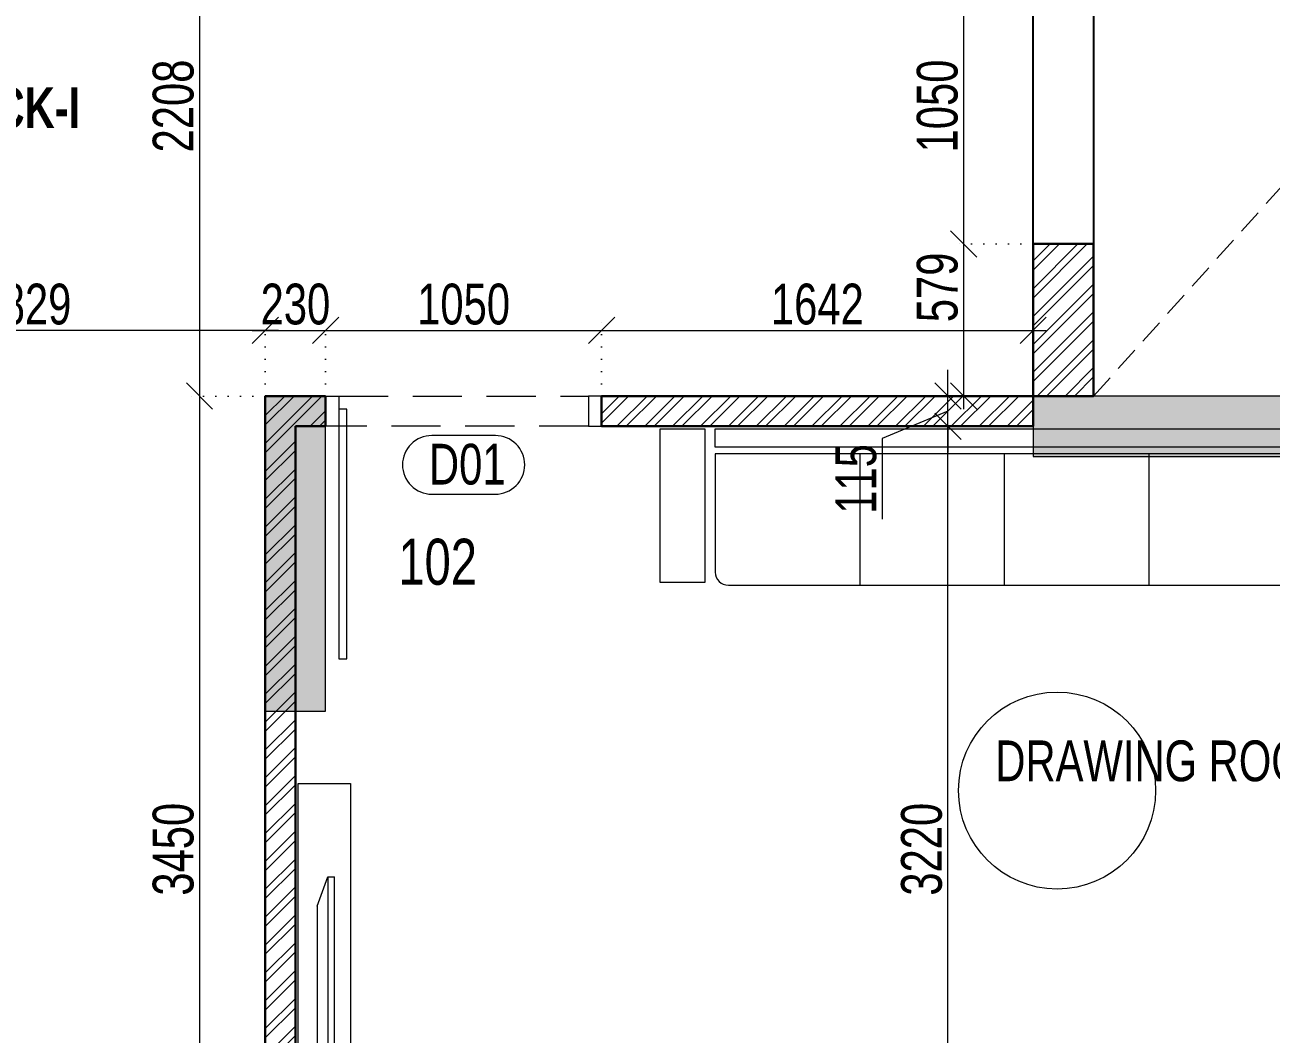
# Model space of a CAD drawing. Header units: inches. Extents: x 785882 to 928568, y 496782 to 576896.
# Drawn here: x 836673 to 841415, y 549385 to 553226 of the extents above; entities that cross this region are included whole.
import ezdxf
from ezdxf.enums import TextEntityAlignment as Align

# ---------------------------------------------------------------- set-up
doc = ezdxf.new("R2010")
doc.units = ezdxf.units.IN
doc.header["$LTSCALE"] = 750
doc.header["$MEASUREMENT"] = 0
for name, pattern in [('DOT', [0.25, 0, -0.25]), ('HIDDEN', [0.375, 0.25, -0.125]), ('HIDDEN2', [0.1875, 0.125, -0.0625])]:
    doc.linetypes.add(name, pattern=pattern)
for name, color, linetype in [('a-Text-Room-HM', 7, 'Continuous'), ('ELE-02-MSA', 4, 'Continuous'), ('R.C.C HATCH-MSA', 250, 'Continuous')]:
    doc.layers.add(name, color=color, linetype=linetype)
for name, color, linetype, lineweight in [('COLUMN', 5, 'Continuous', 13), ('DIMENSION WORKING-MSA', 222, 'Continuous', 13), ('DOOR NO-MSA', 4, 'Continuous', 9), ('DOOR-MSA', 50, 'Continuous', 13), ('DOTTED LINE-MSA', 3, 'HIDDEN2', 13), ('ELE-01-MSA', 7, 'Continuous', 30), ('FURNITURE-MSA', 251, 'Continuous', 5), ('TEXT ROOM NAME-MSA', 210, 'Continuous', 13), ('WALL HATCH-MSA', 251, 'Continuous', 9), ('WALL-MSA', 32, 'Continuous', 30), ('WINDOW-MSA', 50, 'Continuous', 13)]:
    doc.layers.add(name, color=color, linetype=linetype, lineweight=lineweight)
doc.styles.add('AR', font='swisscl.ttf')
doc.styles.add('Arial-Reg', font='swisscl.ttf', dxfattribs={"height": 155})
doc.styles.add('Arial-Reg+0.8Sc', font='swisscl.ttf')
doc.styles.add('MtXpl_Swis721_LtCn_B', font='swisscl.ttf')
doc.styles.add('MtXpl_Swis721_LtCn_B_1', font='')
doc.styles.get('MtXpl_Swis721_LtCn_B_1').set_extended_font_data('Swis721 LtCn BT', bold=True)
doc.dimstyles.new('WORKING DIM', dxfattribs={"dimtxt": 155, "dimasz": 100, "dimexe": 50, "dimexo": 0, "dimgap": 20, "dimtad": 1, "dimdec": 0, "dimzin": 0, "dimdsep": 46, "dimtxsty": 'AR', "dimblk": 'OBLIQUE', "dimcen": 0.09, "dimdle": 50, "dimclrd": 256, "dimclre": 250, "dimclrt": 256, "dimadec": 0, "dimazin": 0, "dimtfac": 1, "dimtdec": 0, "dimtofl": 0, "dimtmove": 1, "dimatfit": 0, "dimfxl": 1, "dimtolj": 1, "dimtzin": 0, "dimlwd": -1, "dimlwe": -1, "dimarcsym": 0})

# ---------------------------------------------------------------- blocks, each defined once
blk = doc.blocks.new('BLOCK-G & H TYPICAL COLOUMN')
at = {"layer": 'R.C.C HATCH-MSA'}
h = blk.add_hatch(color=256, dxfattribs=at)
h.dxf.hatch_style = 1
h.paths.add_polyline_path([(172697.62, -104207.75), (172688.57, -104207.75), (172688.57, -104255), (172697.62, -104255)])
h.paths.add_polyline_path([(172327.12, -104207.75), (172336.18, -104207.75), (172336.18, -104255), (172327.12, -104255)])
h.paths.add_polyline_path([(172819.88, -104207.75), (172819.88, -104216.81), (172867.12, -104216.81), (172867.12, -104207.75)])
h.paths.add_polyline_path([(172204.87, -104207.75), (172204.87, -104216.81), (172157.62, -104216.81), (172157.62, -104207.75)])
h.paths.add_polyline_path([(172561.18, -104240.06), (172552.12, -104240.06), (172552.12, -104287.31), (172561.18, -104287.31)])
h.paths.add_polyline_path([(172463.57, -104240.06), (172472.62, -104240.06), (172472.62, -104287.31), (172463.57, -104287.31)])
h.paths.add_polyline_path([(172177.87, -104422.2), (172177.87, -104431.25), (172130.62, -104431.25), (172130.62, -104422.2)])
h.paths.add_polyline_path([(172894.12, -104422.2), (172894.12, -104431.25), (172846.88, -104431.25), (172846.88, -104422.2)])
h.paths.add_polyline_path([(172336.12, -104486.75), (172336.12, -104495.81), (172288.87, -104495.81), (172288.87, -104486.75)])
h.paths.add_polyline_path([(172202.62, -104543.75), (172202.62, -104552.81), (172155.37, -104552.81), (172155.37, -104543.75)])
h.paths.add_polyline_path([(172822.13, -104543.75), (172822.13, -104552.81), (172869.37, -104552.81), (172869.37, -104543.75)])
h.paths.add_polyline_path([(172516.9, -104495.81), (172507.85, -104495.81), (172507.85, -104448.56), (172516.9, -104448.56)])
h.paths.add_polyline_path([(172697.62, -104104.25), (172688.57, -104104.25), (172688.57, -104057.01), (172697.62, -104057.01)])
h.paths.add_polyline_path([(172327.12, -104104.25), (172336.18, -104104.25), (172336.18, -104057.01), (172327.12, -104057.01)])
h.paths.add_polyline_path([(172819.88, -104104.25), (172819.88, -104095.2), (172867.12, -104095.2), (172867.12, -104104.25)])
h.paths.add_polyline_path([(172204.87, -104104.25), (172204.87, -104095.2), (172157.62, -104095.2), (172157.62, -104104.25)])
h.paths.add_polyline_path([(172561.18, -104071.94), (172552.12, -104071.94), (172552.12, -104024.7), (172561.18, -104024.7)])
h.paths.add_polyline_path([(172463.57, -104071.94), (172472.62, -104071.94), (172472.62, -104024.7), (172463.57, -104024.7)])
h.paths.add_polyline_path([(172177.87, -103889.81), (172177.87, -103880.75), (172130.62, -103880.75), (172130.62, -103889.81)])
h.paths.add_polyline_path([(172894.12, -103889.81), (172894.12, -103880.75), (172846.88, -103880.75), (172846.88, -103889.81)])
h.paths.add_polyline_path([(172336.12, -103825.25), (172336.12, -103816.2), (172288.87, -103816.2), (172288.87, -103825.25)])
h.paths.add_polyline_path([(172202.62, -103768.25), (172202.62, -103759.2), (172155.37, -103759.2), (172155.37, -103768.25)])
h.paths.add_polyline_path([(172822.13, -103768.25), (172822.13, -103759.2), (172869.37, -103759.2), (172869.37, -103768.25)])
h.paths.add_polyline_path([(172516.9, -103816.2), (172507.85, -103816.2), (172507.85, -103863.44), (172516.9, -103863.44)])
h.paths.add_polyline_path([(172548.37, -103699.31), (172548.37, -103690.25), (172595.62, -103690.25), (172595.62, -103699.31)])
h.paths.add_polyline_path([(172476.37, -103699.31), (172476.37, -103690.25), (172429.13, -103690.25), (172429.13, -103699.31)])
h.paths.add_polyline_path([(172726.82, -103612.31), (172726.82, -103603.25), (172774.06, -103603.25), (172774.06, -103612.31)])
h.paths.add_polyline_path([(172297.93, -103612.31), (172297.93, -103603.25), (172250.69, -103603.25), (172250.69, -103612.31)])
h.paths.add_polyline_path([(172920.37, -103523.81), (172920.37, -103514.75), (172857.56, -103514.75), (172857.56, -103523.81)])
h.paths.add_polyline_path([(172104.37, -103523.81), (172104.37, -103514.75), (172167.19, -103514.75), (172167.19, -103523.81)])
h.paths.add_polyline_path([(172476.37, -103492.94), (172467.32, -103492.94), (172467.32, -103445.7), (172476.37, -103445.7)])
h.paths.add_polyline_path([(172548.37, -103492.94), (172557.43, -103492.94), (172557.43, -103445.7), (172548.37, -103445.7)])
h.paths.add_polyline_path([(172663.43, -103454.75), (172759.5, -103454.75), (172759.5, -103349.7), (172663.43, -103349.7), (172663.43, -103358.75), (172750.44, -103358.75), (172750.44, -103445.7), (172663.43, -103445.7)])
h.paths.add_polyline_path([(172361.32, -103454.75), (172265.25, -103454.75), (172265.25, -103349.7), (172361.32, -103349.7), (172361.32, -103358.75), (172274.31, -103358.75), (172274.31, -103445.7), (172361.32, -103445.7)])
h.paths.add_polyline_path([(172428.37, -103358.75), (172419.32, -103358.75), (172419.32, -103311.51), (172428.37, -103311.51)])
h.paths.add_polyline_path([(172428.37, -103132.74), (172419.32, -103132.74), (172419.32, -103179.99), (172428.37, -103179.99)])
h.paths.add_polyline_path([(172151.62, -103286.75), (172151.62, -103277.7), (172104.37, -103277.7), (172104.37, -103286.75)])
h.paths.add_polyline_path([(172245.43, -103162.74), (172245.43, -103153.68), (172198.19, -103153.68), (172198.19, -103162.74)])
h.paths.add_polyline_path([(172428.37, -103021.25), (172419.32, -103021.25), (172419.32, -103068.5), (172428.37, -103068.5)])
h.paths.add_polyline_path([(172245.43, -102997.25), (172236.37, -102997.25), (172236.37, -103044.5), (172245.43, -103044.5)])
h.paths.add_polyline_path([(172104.37, -102997.25), (172104.37, -103006.31), (172151.62, -103006.31), (172151.62, -102997.25)])
h.paths.add_polyline_path([(172596.37, -103358.75), (172605.43, -103358.75), (172605.43, -103311.51), (172596.37, -103311.51)])
h.paths.add_polyline_path([(172596.37, -103132.74), (172605.43, -103132.74), (172605.43, -103179.99), (172596.37, -103179.99)])
h.paths.add_polyline_path([(172873.13, -103286.75), (172873.13, -103277.7), (172920.37, -103277.7), (172920.37, -103286.75)])
h.paths.add_polyline_path([(172779.32, -103162.74), (172779.32, -103153.68), (172826.56, -103153.68), (172826.56, -103162.74)])
h.paths.add_polyline_path([(172596.37, -103021.25), (172605.43, -103021.25), (172605.43, -103068.5), (172596.37, -103068.5)])
h.paths.add_polyline_path([(172779.32, -102997.25), (172788.37, -102997.25), (172788.37, -103044.5), (172779.32, -103044.5)])
h.paths.add_polyline_path([(172920.37, -102997.25), (172920.37, -103006.31), (172873.13, -103006.31), (172873.13, -102997.25)])
h.paths.add_polyline_path([(172548.37, -104612.7), (172548.37, -104621.75), (172595.62, -104621.75), (172595.62, -104612.7)])
h.paths.add_polyline_path([(172476.37, -104612.7), (172476.37, -104621.75), (172429.13, -104621.75), (172429.13, -104612.7)])
h.paths.add_polyline_path([(172297.93, -104699.7), (172297.93, -104708.75), (172250.69, -104708.75), (172250.69, -104699.7)])
h.paths.add_polyline_path([(172104.37, -104788.2), (172104.37, -104797.25), (172167.19, -104797.25), (172167.19, -104788.2)])
h.paths.add_polyline_path([(172726.82, -104699.7), (172726.82, -104708.75), (172774.06, -104708.75), (172774.06, -104699.7)])
h.paths.add_polyline_path([(172920.37, -104788.2), (172920.37, -104797.25), (172857.56, -104797.25), (172857.56, -104788.2)])
h.paths.add_polyline_path([(172476.37, -104819.06), (172467.32, -104819.06), (172467.32, -104866.31), (172476.37, -104866.31)])
h.paths.add_polyline_path([(172548.37, -104819.06), (172557.43, -104819.06), (172557.43, -104866.31), (172548.37, -104866.31)])
h.paths.add_polyline_path([(172663.43, -104857.25), (172759.5, -104857.25), (172759.5, -104962.31), (172663.43, -104962.31), (172663.43, -104953.25), (172750.44, -104953.25), (172750.44, -104866.31), (172663.43, -104866.31)])
h.paths.add_polyline_path([(172361.32, -104857.25), (172265.25, -104857.25), (172265.25, -104962.31), (172361.32, -104962.31), (172361.32, -104953.25), (172274.31, -104953.25), (172274.31, -104866.31), (172361.32, -104866.31)])
h.paths.add_polyline_path([(172428.37, -104953.25), (172419.32, -104953.25), (172419.32, -105000.5), (172428.37, -105000.5)])
h.paths.add_polyline_path([(172428.37, -105178.31), (172419.32, -105178.31), (172419.32, -105131.06), (172428.37, -105131.06)])
h.paths.add_polyline_path([(172151.62, -105025.25), (172151.62, -105034.31), (172104.37, -105034.31), (172104.37, -105025.25)])
h.paths.add_polyline_path([(172245.43, -105072.5), (172236.37, -105072.5), (172236.37, -105025.25), (172245.43, -105025.25)])
h.paths.add_polyline_path([(172428.37, -105290.75), (172419.32, -105290.75), (172419.32, -105243.51), (172428.37, -105243.51)])
h.paths.add_polyline_path([(172245.43, -105314.75), (172236.37, -105314.75), (172236.37, -105267.51), (172245.43, -105267.51)])
h.paths.add_polyline_path([(172104.37, -105277.35), (172113.43, -105277.35), (172113.43, -105314.75), (172104.37, -105314.75)])
h.paths.add_polyline_path([(172596.37, -104953.25), (172605.43, -104953.25), (172605.43, -105000.5), (172596.37, -105000.5)])
h.paths.add_polyline_path([(172596.37, -105178.31), (172605.43, -105178.31), (172605.43, -105131.06), (172596.37, -105131.06)])
h.paths.add_polyline_path([(172873.13, -105025.25), (172873.13, -105034.31), (172920.37, -105034.31), (172920.37, -105025.25)])
h.paths.add_polyline_path([(172788.37, -105025.25), (172779.32, -105025.25), (172779.32, -105072.5), (172788.37, -105072.5)])
h.paths.add_polyline_path([(172596.37, -105290.75), (172605.43, -105290.75), (172605.43, -105243.51), (172596.37, -105243.51)])
h.paths.add_polyline_path([(172779.32, -105314.75), (172788.37, -105314.75), (172788.37, -105267.51), (172779.32, -105267.51)])
h.paths.add_polyline_path([(172911.32, -105314.75), (172920.37, -105314.75), (172920.37, -105277.35), (172911.32, -105277.35)])
h.paths.add_polyline_path([(172688.63, -104486.75), (172688.63, -104495.81), (172735.87, -104495.81), (172735.87, -104486.75)])
h.paths.add_polyline_path([(172688.63, -103825.25), (172688.63, -103816.2), (172735.87, -103816.2), (172735.87, -103825.25)])
at = {"layer": 'COLUMN'}
for points in [[(172663.43, -103454.75), (172759.5, -103454.75), (172759.5, -103349.7), (172663.43, -103349.7), (172663.43, -103358.75), (172750.44, -103358.75), (172750.44, -103445.7), (172663.43, -103445.7)], [(172548.37, -103492.94), (172557.43, -103492.94), (172557.43, -103445.7), (172548.37, -103445.7)]]:
    blk.add_lwpolyline(points, close=True, dxfattribs=at)
blk = doc.blocks.new('G$C7997B730')
at = {"layer": 'FURNITURE-MSA'}
for p, q in [((36, 1324.9, 0), (0, 1324.9, 0)), ((0, 1324.9, 0), (0, 0, 0)), ((36, 1324.9, 0), (0, 1324.9, 0)), ((92.7, 1168.8, 0), (36, 1324.9, 0)), ((36, 0, 0), (36, 1324.9, 0)), ((92.7, 1168.8, 0), (36, 1324.9, 0)), ((92.7, 156.1, 0), (92.7, 1168.8, 0)), ((92.7, 156.1, 0), (36, 0, 0)), ((36, 0, 0), (0, 0, 0))]:
    blk.add_line(p, q, dxfattribs=at)
blk = doc.blocks.new('A$C0454f6c0')
at = {"layer": 'WINDOW-MSA', "ltscale": 5000}
for points in [[(0, 1050), (0, 1000), (-115, 1000), (-115, 1050)], [(0, 0), (0, 50), (-115, 50), (-115, 0)]]:
    blk.add_lwpolyline(points, close=True, dxfattribs=at)
at = {"layer": 'WINDOW-MSA', "linetype": 'HIDDEN', "elevation": 0}
blk.add_lwpolyline([(-115, 1000), (-115, 50)], dxfattribs=at)
at = {"layer": 'WINDOW-MSA', "linetype": 'HIDDEN'}
blk.add_lwpolyline([(0, 50), (0, 1000)], dxfattribs=at)
at = {"layer": 'WINDOW-MSA', "ltscale": 5000, "elevation": 0}
blk.add_lwpolyline([(-50, 50), (-1000, 50), (-1000, 80), (-50, 80)], close=True, dxfattribs=at)
blk = doc.blocks.new('Win-Tag-03')
blk.add_lwpolyline([(-130, 120), (130, 120, -0.414214), (250, 0), (250, 0, -0.414214), (130, -120), (-130, -120, -0.414214), (-250, 0), (-250, 0, -0.414214)], format="xyb", close=True)
blk = doc.blocks.new('_Oblique')
at = {"color": 0, "linetype": 'ByBlock', "lineweight": -2}
blk.add_line((-0.5, -0.5), (0.5, 0.5), dxfattribs=at)
blk = doc.blocks.new('*D590')
at = {"layer": 'Defpoints', "color": 0, "ltscale": 0.25, "transparency": 16777216}
for p in [(840185, 551698.5), (840185, 551698.5), (839950, 548478.5)]:
    blk.add_point(p, dxfattribs=at)
at = {"layer": 'DIMENSION WORKING-MSA', "ltscale": 0.25, "transparency": 16777216}
blk.add_line((840185, 548428.5), (840185, 551748.5), dxfattribs=at)
at = {"layer": 'DIMENSION WORKING-MSA', "color": 250, "linetype": 'DOT', "ltscale": 0.25, "transparency": 16777216}
for p, q in [((840185, 551698.5), (840135, 551698.5)), ((839950, 548478.5), (840235, 548478.5))]:
    blk.add_line(p, q, dxfattribs=at)
at = {"layer": 'DIMENSION WORKING-MSA', "ltscale": 0.25, "transparency": 16777216, "xscale": 100, "yscale": 100, "zscale": 100}
for p, rotation in [((840185, 551698.5), 90), ((840185, 548478.5), 270)]:
    blk.add_blockref('_Oblique', p, dxfattribs=dict(at, rotation=rotation))
at = {"layer": 'DIMENSION WORKING-MSA', "ltscale": 0.25, "transparency": 16777216, "insert": (840085.5, 550088.5), "char_height": 155, "attachment_point": 5, "rotation": 90, "style": 'AR'}
blk.add_mtext('\\A1;3220', dxfattribs=at)
blk = doc.blocks.new('*D591')
at = {"layer": 'Defpoints', "color": 0, "ltscale": 0.25, "transparency": 16777216}
for p in [(840185, 551813.5), (840185, 551813.5), (840185, 551698.5)]:
    blk.add_point(p, dxfattribs=at)
at = {"layer": 'DIMENSION WORKING-MSA', "ltscale": 0.25, "transparency": 16777216}
for p, q in [((840185, 551813.5), (840185, 551913.5)), ((840185, 551698.5), (840185, 551813.5)), ((840185, 551756), (839935, 551651.5)), ((840185, 551698.5), (840185, 551598.5)), ((839935, 551651.5), (839935, 551344.7))]:
    blk.add_line(p, q, dxfattribs=at)
at = {"layer": 'DIMENSION WORKING-MSA', "color": 250, "linetype": 'DOT', "ltscale": 0.25, "transparency": 16777216}
for p, q in [((840185, 551813.5), (840135, 551813.5)), ((840185, 551698.5), (840135, 551698.5))]:
    blk.add_line(p, q, dxfattribs=at)
at = {"layer": 'DIMENSION WORKING-MSA', "ltscale": 0.25, "transparency": 16777216, "xscale": 100, "yscale": 100, "zscale": 100}
for p, rotation in [((840185, 551813.5), 270), ((840185, 551698.5), 90)]:
    blk.add_blockref('_Oblique', p, dxfattribs=dict(at, rotation=rotation))
at = {"layer": 'DIMENSION WORKING-MSA', "ltscale": 0.25, "transparency": 16777216, "insert": (839835.9, 551498.1), "char_height": 155, "attachment_point": 5, "rotation": 90, "style": 'AR'}
blk.add_mtext('\\A1;115', dxfattribs=at)
blk = doc.blocks.new('*D608')
at = {"layer": 'Defpoints', "color": 0, "ltscale": 0.25, "transparency": 16777216}
for p in [(837817.1, 552063.5), (837587.1, 551813.5), (837817.1, 551813.5)]:
    blk.add_point(p, dxfattribs=at)
at = {"layer": 'DIMENSION WORKING-MSA', "color": 250, "linetype": 'DOT', "ltscale": 0.25, "transparency": 16777216}
for p, q in [((837587.1, 551813.5), (837587.1, 552113.5)), ((837817.1, 551813.5), (837817.1, 552113.5))]:
    blk.add_line(p, q, dxfattribs=at)
at = {"layer": 'DIMENSION WORKING-MSA', "ltscale": 0.25, "transparency": 16777216}
blk.add_line((837537.1, 552063.5), (837867.1, 552063.5), dxfattribs=at)
at = {"layer": 'DIMENSION WORKING-MSA', "ltscale": 0.25, "transparency": 16777216, "xscale": 100, "yscale": 100, "zscale": 100, "rotation": 180}
blk.add_blockref('_Oblique', (837587.1, 552063.5), dxfattribs=at)
at = {"layer": 'DIMENSION WORKING-MSA', "ltscale": 0.25, "transparency": 16777216, "xscale": 100, "yscale": 100, "zscale": 100}
blk.add_blockref('_Oblique', (837817.1, 552063.5), dxfattribs=at)
at = {"layer": 'DIMENSION WORKING-MSA', "ltscale": 0.25, "transparency": 16777216, "insert": (837702.1, 552162.9), "char_height": 155, "attachment_point": 5, "style": 'AR'}
blk.add_mtext('\\A1;230', dxfattribs=at)
blk = doc.blocks.new('*D609')
at = {"layer": 'Defpoints', "color": 0, "ltscale": 0.25, "transparency": 16777216}
for p in [(838867.1, 552063.5), (837817.1, 551813.5), (838867.1, 551813.5)]:
    blk.add_point(p, dxfattribs=at)
at = {"layer": 'DIMENSION WORKING-MSA', "color": 250, "linetype": 'DOT', "ltscale": 0.25, "transparency": 16777216}
for p, q in [((837817.1, 551813.5), (837817.1, 552113.5)), ((838867.1, 551813.5), (838867.1, 552113.5))]:
    blk.add_line(p, q, dxfattribs=at)
at = {"layer": 'DIMENSION WORKING-MSA', "ltscale": 0.25, "transparency": 16777216}
blk.add_line((837767.1, 552063.5), (838917.1, 552063.5), dxfattribs=at)
at = {"layer": 'DIMENSION WORKING-MSA', "ltscale": 0.25, "transparency": 16777216, "xscale": 100, "yscale": 100, "zscale": 100, "rotation": 180}
blk.add_blockref('_Oblique', (837817.1, 552063.5), dxfattribs=at)
at = {"layer": 'DIMENSION WORKING-MSA', "ltscale": 0.25, "transparency": 16777216, "xscale": 100, "yscale": 100, "zscale": 100}
blk.add_blockref('_Oblique', (838867.1, 552063.5), dxfattribs=at)
at = {"layer": 'DIMENSION WORKING-MSA', "ltscale": 0.25, "transparency": 16777216, "insert": (838342.1, 552162.8), "char_height": 155, "attachment_point": 5, "style": 'AR'}
blk.add_mtext('\\A1;1050', dxfattribs=at)
blk = doc.blocks.new('*D610')
at = {"layer": 'Defpoints', "color": 0, "ltscale": 0.25, "transparency": 16777216}
for p in [(840509.6, 552063.5), (840509.6, 552063.5), (838867.1, 551813.5)]:
    blk.add_point(p, dxfattribs=at)
at = {"layer": 'DIMENSION WORKING-MSA', "color": 250, "linetype": 'DOT', "ltscale": 0.25, "transparency": 16777216}
for p, q in [((838867.1, 551813.5), (838867.1, 552113.5)), ((840509.6, 552063.5), (840509.6, 552113.5))]:
    blk.add_line(p, q, dxfattribs=at)
at = {"layer": 'DIMENSION WORKING-MSA', "ltscale": 0.25, "transparency": 16777216}
blk.add_line((838817.1, 552063.5), (840559.6, 552063.5), dxfattribs=at)
at = {"layer": 'DIMENSION WORKING-MSA', "ltscale": 0.25, "transparency": 16777216, "xscale": 100, "yscale": 100, "zscale": 100, "rotation": 180}
blk.add_blockref('_Oblique', (838867.1, 552063.5), dxfattribs=at)
at = {"layer": 'DIMENSION WORKING-MSA', "ltscale": 0.25, "transparency": 16777216, "xscale": 100, "yscale": 100, "zscale": 100}
blk.add_blockref('_Oblique', (840509.6, 552063.5), dxfattribs=at)
at = {"layer": 'DIMENSION WORKING-MSA', "ltscale": 0.25, "transparency": 16777216, "insert": (839688.3, 552162.8), "char_height": 155, "attachment_point": 5, "style": 'AR'}
blk.add_mtext('\\A1;1642', dxfattribs=at)
blk = doc.blocks.new('*D601')
at = {"layer": 'Defpoints', "color": 0, "ltscale": 0.25, "transparency": 16777216}
for p in [(837587.1, 551813.5), (837337.1, 548363.5), (837587.1, 548363.5)]:
    blk.add_point(p, dxfattribs=at)
at = {"layer": 'DIMENSION WORKING-MSA', "ltscale": 0.25, "transparency": 16777216}
blk.add_line((837337.1, 551863.5), (837337.1, 548313.5), dxfattribs=at)
at = {"layer": 'DIMENSION WORKING-MSA', "color": 250, "linetype": 'DOT', "ltscale": 0.25, "transparency": 16777216}
for p, q in [((837587.1, 551813.5), (837287.1, 551813.5)), ((837587.1, 548363.5), (837287.1, 548363.5))]:
    blk.add_line(p, q, dxfattribs=at)
at = {"layer": 'DIMENSION WORKING-MSA', "ltscale": 0.25, "transparency": 16777216, "xscale": 100, "yscale": 100, "zscale": 100}
for p, rotation in [((837337.1, 551813.5), 90), ((837337.1, 548363.5), 270)]:
    blk.add_blockref('_Oblique', p, dxfattribs=dict(at, rotation=rotation))
at = {"layer": 'DIMENSION WORKING-MSA', "ltscale": 0.25, "transparency": 16777216, "insert": (837237.6, 550088.5), "char_height": 155, "attachment_point": 5, "rotation": 90, "style": 'AR'}
blk.add_mtext('\\A1;3450', dxfattribs=at)
blk = doc.blocks.new('*D600')
at = {"layer": 'Defpoints', "color": 0, "ltscale": 0.25, "transparency": 16777216}
for p in [(838921.3, 554021.9), (837337.1, 551813.5), (837587.1, 551813.5)]:
    blk.add_point(p, dxfattribs=at)
at = {"layer": 'DIMENSION WORKING-MSA', "ltscale": 0.25, "transparency": 16777216}
blk.add_line((837337.1, 554071.9), (837337.1, 551763.5), dxfattribs=at)
at = {"layer": 'DIMENSION WORKING-MSA', "color": 250, "linetype": 'DOT', "ltscale": 0.25, "transparency": 16777216}
for p, q in [((838921.3, 554021.9), (837287.1, 554021.9)), ((837587.1, 551813.5), (837287.1, 551813.5))]:
    blk.add_line(p, q, dxfattribs=at)
at = {"layer": 'DIMENSION WORKING-MSA', "ltscale": 0.25, "transparency": 16777216, "xscale": 100, "yscale": 100, "zscale": 100}
for p, rotation in [((837337.1, 554021.9), 90), ((837337.1, 551813.5), 270)]:
    blk.add_blockref('_Oblique', p, dxfattribs=dict(at, rotation=rotation))
at = {"layer": 'DIMENSION WORKING-MSA', "ltscale": 0.25, "transparency": 16777216, "insert": (837237.7, 552917.7), "char_height": 155, "attachment_point": 5, "rotation": 90, "style": 'AR'}
blk.add_mtext('\\A1;2208', dxfattribs=at)
blk = doc.blocks.new('*D741')
at = {"layer": 'Defpoints', "color": 0, "ltscale": 0.25, "transparency": 16777216}
for p in [(840509.6, 553442.7), (840244.7, 552392.7), (840509.6, 552392.7)]:
    blk.add_point(p, dxfattribs=at)
at = {"layer": 'DIMENSION WORKING-MSA', "ltscale": 0.25, "transparency": 16777216}
blk.add_line((840244.7, 553492.7), (840244.7, 552342.7), dxfattribs=at)
at = {"layer": 'DIMENSION WORKING-MSA', "color": 250, "linetype": 'DOT', "ltscale": 0.25, "transparency": 16777216}
for p, q in [((840509.6, 553442.7), (840194.7, 553442.7)), ((840509.6, 552392.7), (840194.7, 552392.7))]:
    blk.add_line(p, q, dxfattribs=at)
at = {"layer": 'DIMENSION WORKING-MSA', "ltscale": 0.25, "transparency": 16777216, "xscale": 100, "yscale": 100, "zscale": 100}
for p, rotation in [((840244.7, 553442.7), 90), ((840244.7, 552392.7), 270)]:
    blk.add_blockref('_Oblique', p, dxfattribs=dict(at, rotation=rotation))
at = {"layer": 'DIMENSION WORKING-MSA', "ltscale": 0.25, "transparency": 16777216, "insert": (840145.3, 552917.7), "char_height": 155, "attachment_point": 5, "rotation": 90, "style": 'AR'}
blk.add_mtext('\\A1;1050', dxfattribs=at)
blk = doc.blocks.new('*D742')
at = {"layer": 'Defpoints', "color": 0, "ltscale": 0.25, "transparency": 16777216}
for p in [(840509.6, 552392.7), (840244.7, 551813.5), (840509.6, 551813.5)]:
    blk.add_point(p, dxfattribs=at)
at = {"layer": 'DIMENSION WORKING-MSA', "ltscale": 0.25, "transparency": 16777216}
blk.add_line((840244.7, 552442.7), (840244.7, 551763.5), dxfattribs=at)
at = {"layer": 'DIMENSION WORKING-MSA', "color": 250, "linetype": 'DOT', "ltscale": 0.25, "transparency": 16777216}
for p, q in [((840509.6, 552392.7), (840194.7, 552392.7)), ((840509.6, 551813.5), (840194.7, 551813.5))]:
    blk.add_line(p, q, dxfattribs=at)
at = {"layer": 'DIMENSION WORKING-MSA', "ltscale": 0.25, "transparency": 16777216, "xscale": 100, "yscale": 100, "zscale": 100}
for p, rotation in [((840244.7, 552392.7), 90), ((840244.7, 551813.5), 270)]:
    blk.add_blockref('_Oblique', p, dxfattribs=dict(at, rotation=rotation))
at = {"layer": 'DIMENSION WORKING-MSA', "ltscale": 0.25, "transparency": 16777216, "insert": (840145.3, 552227.4), "char_height": 155, "attachment_point": 5, "rotation": 90, "style": 'AR'}
blk.add_mtext('\\A1;579', dxfattribs=at)
blk = doc.blocks.new('*D743')
at = {"layer": 'Defpoints', "color": 0, "ltscale": 0.25, "transparency": 16777216}
for p in [(835758.3, 552063.5), (835758.3, 551813.5), (837587.1, 551813.5)]:
    blk.add_point(p, dxfattribs=at)
at = {"layer": 'DIMENSION WORKING-MSA', "color": 250, "linetype": 'DOT', "ltscale": 0.25, "transparency": 16777216}
for p, q in [((835758.3, 551813.5), (835758.3, 552113.5)), ((837587.1, 551813.5), (837587.1, 552113.5))]:
    blk.add_line(p, q, dxfattribs=at)
at = {"layer": 'DIMENSION WORKING-MSA', "ltscale": 0.25, "transparency": 16777216}
blk.add_line((837637.1, 552063.5), (835708.3, 552063.5), dxfattribs=at)
at = {"layer": 'DIMENSION WORKING-MSA', "ltscale": 0.25, "transparency": 16777216, "xscale": 100, "yscale": 100, "zscale": 100, "rotation": 180}
blk.add_blockref('_Oblique', (835758.3, 552063.5), dxfattribs=at)
at = {"layer": 'DIMENSION WORKING-MSA', "ltscale": 0.25, "transparency": 16777216, "xscale": 100, "yscale": 100, "zscale": 100}
blk.add_blockref('_Oblique', (837587.1, 552063.5), dxfattribs=at)
at = {"layer": 'DIMENSION WORKING-MSA', "ltscale": 0.25, "transparency": 16777216, "insert": (836672.7, 552162.8), "char_height": 155, "attachment_point": 5, "style": 'AR'}
blk.add_mtext('\\A1;1829', dxfattribs=at)
blk = doc.blocks.new('A$Caebde61c')
at = {"layer": 'FURNITURE-MSA'}
for p, q in [((13540.1, -11610.5), (13540.1, -12110.5)), ((14090.1, -11610.5), (14090.1, -12110.5)), ((14640.1, -11610.5), (14640.1, -12110.5))]:
    blk.add_line(p, q, dxfattribs=at)
for points in [[(12950.2, -12100.2), (12780.1, -12100.2), (12780.1, -11515.2), (12950.2, -11515.2)], [(15785.4, -13229.1), (15715.1, -13229.1), (15715.1, -11585.5), (12990.1, -11585.5), (12990.1, -11515.5), (15785.1, -11515.5)], [(11602.6, -14515.5), (11402.6, -14515.5), (11402.6, -12865.5), (11602.6, -12865.5)]]:
    blk.add_lwpolyline(points, close=True, dxfattribs=at)
blk.add_lwpolyline([(15690.1, -11610.5), (12990.1, -11610.5), (12990.1, -12060.5, 0.414214), (13040.1, -12110.5), (15190.1, -12110.5), (15190.1, -13179.1, 0.414214), (15240.1, -13229.1), (15690.1, -13229.1), (15690.1, -11610.5)], format="xyb", dxfattribs=at)
blk.add_circle((14291, -12891.9, 0), 375, dxfattribs=at)

msp = doc.modelspace()

# ---------------------------------------------------------------- hatches: boundary and pattern name
at = {"layer": 'WALL HATCH-MSA'}
h = msp.add_hatch(dxfattribs=at)
h.set_pattern_fill('ANSI32', color=256, scale=200)
h.paths.add_polyline_path([(840509.6, 551813.5), (840739.6, 551813.5), (840739.6, 552392.7), (840509.6, 552392.7)])
h = msp.add_hatch(dxfattribs=at)
h.set_pattern_fill('ANSI32', color=256, scale=200)
h.paths.add_polyline_path([(837702.1, 545601.8), (837702.1, 546886.8), (838692, 546886.8), (838692, 548363.5), (839835, 548363.5), (839835, 547001.8), (839342, 547001.8), (839342, 546886.8), (839835, 546886.8), (839835, 546351.8), (839950, 546351.8), (839950, 548478.5), (837702.1, 548478.5), (837702.1, 551698.5), (837817.1, 551698.5), (837817.1, 551813.5), (837587.1, 551813.5), (837587.1, 548363.5), (838577, 548363.5), (838577, 547613.5), (837587.1, 547613.5), (837587.1, 547498.5), (838577, 547498.5), (838577, 547001.8), (837587.1, 547001.8), (837587.1, 545371.8), (838501.5, 545371.8), (838501.5, 542402.8), (837837.7, 542402.8), (837837.7, 542287.8), (841149.6, 542287.8), (841149.6, 542402.8), (838616.5, 542402.8), (838616.5, 545486.8), (841219.6, 545486.8), (841219.6, 545601.8)])
h = msp.add_hatch(dxfattribs=at)
h.set_pattern_fill('ANSI32', color=256, scale=200)
h.paths.add_polyline_path([(840509.6, 551698.5), (840509.6, 551813.5), (838867.1, 551813.5), (838867.1, 551698.5)], flags=17)

# ---------------------------------------------------------------- linework, layer by layer
at = {"layer": 'DOTTED LINE-MSA'}
msp.add_line((840739.6, 551813.5), (842719.6, 554021.9), dxfattribs=at)
at = {"layer": 'ELE-02-MSA'}
for p, q in [((840509.6, 552392.7), (840509.6, 553442.7)), ((840739.6, 553442.7), (840739.6, 552392.7))]:
    msp.add_line(p, q, dxfattribs=at)
at = {"layer": 'WALL-MSA'}
for p, q in [((840509.6, 552392.7), (840509.6, 551698.5)), ((837587.1, 551813.5), (837817.1, 551813.5)), ((837587.1, 548363.5), (837587.1, 551813.5)), ((837817.1, 551698.5), (837817.1, 551813.5)), ((838867.1, 551698.5), (838867.1, 551813.5)), ((838867.1, 551813.5), (840509.6, 551813.5)), ((837702.1, 551698.5), (837817.1, 551698.5)), ((837702.1, 548478.5), (837702.1, 551698.5)), ((838867.1, 551698.5), (840509.6, 551698.5))]:
    msp.add_line(p, q, dxfattribs=at)
msp.add_lwpolyline([(840509.6, 552392.7), (840739.6, 552392.7), (840739.6, 551813.5), (840509.6, 551813.5)], dxfattribs=at)

# ---------------------------------------------------------------- block references
at = {"layer": 'COLUMN', "xscale": 25.4, "yscale": 25.4, "zscale": 25.4}
msp.add_blockref('BLOCK-G & H TYPICAL COLOUMN', (-3545141.6, 3179334.2), dxfattribs=at)
at = {"layer": 'DOOR NO-MSA', "xscale": -0.9300595238095237, "yscale": 0.9300595238095237, "zscale": 0.9300595238095237, "rotation": 180}
msp.add_blockref('Win-Tag-03', (838342.1, 551551.8, 0), dxfattribs=at)
at = {"layer": 'DOOR-MSA', "extrusion": (1.72192e-41, -1.29247e-26, -1), "zscale": -1, "rotation": 90.00000000000001}
msp.add_blockref('A$C0454f6c0', (-837817.1, 551813.5, 0), dxfattribs=at)
at = {"layer": 'ELE-01-MSA', "xscale": 0.7200000000000002, "yscale": 0.7200000000000002, "zscale": 0.7200000000000002, "rotation": 180}
msp.add_blockref('G$C7997B730', (837851.3, 549983.9, 0), dxfattribs=at)
at = {"layer": 'FURNITURE-MSA'}
msp.add_blockref('A$Caebde61c', (826309.5, 563204), dxfattribs=at)

# ---------------------------------------------------------------- texts
at = {"layer": 'a-Text-Room-HM', "style": 'Arial-Reg'}
msp.add_text('102', height=175, dxfattribs=at).set_placement((838093.8, 551095.4))
at = {"layer": 'DOOR NO-MSA', "style": 'Arial-Reg+0.8Sc'}
msp.add_text('D01', height=155, dxfattribs=at).set_placement((838356, 551554.4, 0), align=Align.MIDDLE_CENTER)
at = {"layer": 'TEXT ROOM NAME-MSA', "lineweight": 0}
for s, style, p in [('BLOCK-I', 'MtXpl_Swis721_LtCn_B_1', (836221.6, 552833.6)), ('DRAWING ROOM', 'MtXpl_Swis721_LtCn_B', (840365.6, 550347.6))]:
    msp.add_text(s, height=155, dxfattribs=dict(at, style=style)).set_placement(p)

# ---------------------------------------------------------------- dimensions: what is measured, and where the dimension line sits
at = {"layer": 'DIMENSION WORKING-MSA', "ltscale": 0.25}
for base, p1, p2, angle, picture, middle in [((837337.1, 551813.5), (838921.3, 554021.9), (837587.1, 551813.5), 90, '*D600', (837237.7, 552917.7)), ((840244.7, 552392.7), (840509.6, 553442.7), (840509.6, 552392.7), 90, '*D741', (840145.3, 552917.7)), ((838867.1, 552063.5), (837817.1, 551813.5), (838867.1, 551813.5), 180, '*D609', (838342.1, 552162.8)), ((840509.5949523, 552063.4564723), (838867.0949526, 551813.4564723), (840509.5949523, 552063.4564723), 180, '*D610', (839688.3449525, 552162.835568)), ((837337.1, 548363.5), (837587.1, 551813.5), (837587.1, 548363.5), 90, '*D601', (837237.6, 550088.5)), ((840185, 551698.5), (839950, 548478.5), (840185, 551698.5), 90, '*D590', (840085.5, 550088.5))]:
    dim = msp.add_linear_dim(base=base, p1=p1, p2=p2, angle=angle, dimstyle='WORKING DIM', dxfattribs=at)
    dim.commit()
    dim.dimension.update_dxf_attribs({"geometry": picture, "text_midpoint": middle})
for base, p1, p2, angle, picture, middle in [((840244.7, 551813.5), (840509.6, 552392.7), (840509.6, 551813.5), 90, '*D742', (840244.7, 552227.4)), ((837817.1, 552063.5), (837587.1, 551813.5), (837817.1, 551813.5), 180, '*D608', (837702.1, 552063.5)), ((840185, 551813.5), (840185, 551698.5), (840185, 551813.5), 90, '*D591', (839935, 551631.5))]:
    dim = msp.add_linear_dim(base=base, p1=p1, p2=p2, angle=angle, dimstyle='WORKING DIM', dxfattribs=at)
    dim.commit()
    dim.dimension.update_dxf_attribs({"geometry": picture, "text_midpoint": middle, "dimtype": 160})
dim = msp.add_linear_dim(base=(835758.3, 552063.5), p1=(837587.1, 551813.5), p2=(835758.3, 551813.5), dimstyle='WORKING DIM', dxfattribs=at)
dim.commit()
dim.dimension.update_dxf_attribs({"geometry": '*D743', "text_midpoint": (836672.7, 552162.8)})

doc.saveas('drawing.dxf')
